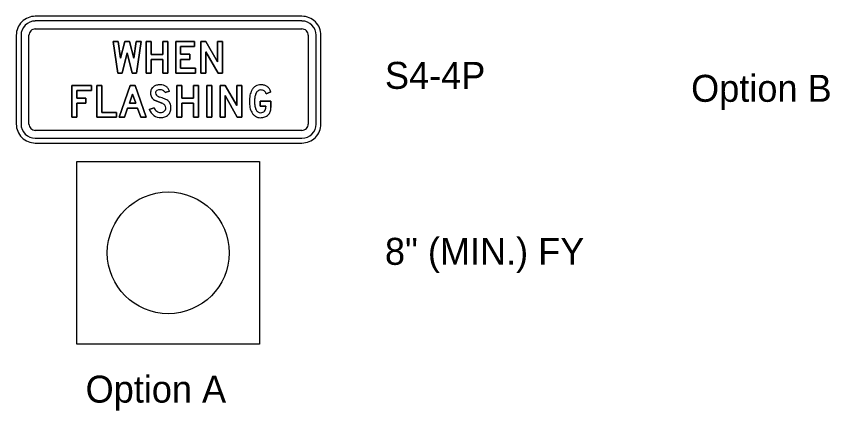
# Model space of a CAD drawing. Extents: x 0 to 37.9, y 0 to 20.9.
# Drawn here: x 17.01 to 23.03, y 11.55 to 14.48 of the extents above; entities that cross this region are included whole.
import ezdxf

# ---------------------------------------------------------------- set-up
doc = ezdxf.new("R2010")
doc.units = 0
for name, color, linetype in [('63', 7, 'Continuous'), ('Default', 7, 'Continuous'), ('LAYER_1', 7, 'Continuous'), ('Level 1', 7, 'Continuous')]:
    doc.layers.add(name, color=color, linetype=linetype)

msp = doc.modelspace()

# ---------------------------------------------------------------- linework, layer by layer
at = {"layer": '63'}
for p, q in [((19.1244, 14.4402), (17.1502, 14.4402)), ((17.1502, 14.3814), (19.1244, 14.3814)), ((17.0444, 14.3344), (17.0444, 13.6763)), ((17.1032, 13.6763), (17.1032, 14.3344)), ((19.1714, 14.3344), (19.1714, 13.6763)), ((19.2301, 13.6763), (19.2301, 14.3344)), ((18.1117, 13.9094), (18.1448, 13.9193)), ((18.8601, 13.901), (18.8954, 13.9149)), ((18.0301, 13.7964), (17.9945, 13.7832)), ((18.0327, 13.8532), (18.0871, 13.8311)), ((19.1244, 13.6293), (17.1502, 13.6293)), ((17.1502, 13.5706), (19.1244, 13.5706))]:
    msp.add_line(p, q, dxfattribs=at)
for points in [[(17.726, 14.2874), (17.7609, 14.0524), (17.7938, 14.0524), (17.8302, 14.2033), (17.8673, 14.0524), (17.9004, 14.0524), (17.9353, 14.2874), (17.8971, 14.2874), (17.8789, 14.1636), (17.8484, 14.2874), (17.812, 14.2874), (17.7822, 14.1636), (17.7642, 14.2874), (17.726, 14.2874)], [(17.972, 14.0524), (18.0084, 14.0524), (18.0084, 14.1546), (18.0944, 14.1546), (18.0944, 14.0524), (18.1319, 14.0524), (18.1319, 14.2874), (18.0944, 14.2874), (18.0944, 14.1928), (18.0084, 14.1928), (18.0084, 14.2874), (17.972, 14.2874), (17.972, 14.0524)], [(18.1897, 14.0524), (18.3354, 14.0524), (18.3354, 14.0908), (18.2259, 14.0908), (18.2259, 14.1553), (18.295, 14.1553), (18.295, 14.193), (18.2259, 14.193), (18.2259, 14.2505), (18.3279, 14.2505), (18.3279, 14.2874), (18.1897, 14.2874), (18.1897, 14.0524)], [(18.3768, 14.0524), (18.4133, 14.0524), (18.4133, 14.2114), (18.5035, 14.0524), (18.5368, 14.0524), (18.5368, 14.2874), (18.4995, 14.2874), (18.4995, 14.1373), (18.4133, 14.2874), (18.3768, 14.2874), (18.3768, 14.0524)], [(17.4204, 13.7277), (17.4569, 13.7277), (17.4569, 13.8306), (17.5255, 13.8306), (17.5255, 13.8684), (17.4569, 13.8684), (17.4569, 13.9258), (17.5661, 13.9258), (17.5661, 13.9627), (17.4204, 13.9627), (17.4204, 13.7277)], [(17.6062, 13.7277), (17.7519, 13.7277), (17.7519, 13.7617), (17.6424, 13.7617), (17.6424, 13.9627), (17.6062, 13.9627), (17.6062, 13.7277)], [(17.7708, 13.7277), (17.8106, 13.7277), (17.8338, 13.7933), (17.9078, 13.7933), (17.931, 13.7277), (17.9707, 13.7277), (17.8893, 13.9627), (17.8522, 13.9627), (17.7708, 13.7277)], [(18.1994, 13.7277), (18.2358, 13.7277), (18.2358, 13.83), (18.3218, 13.83), (18.3218, 13.7277), (18.3593, 13.7277), (18.3593, 13.9627), (18.3218, 13.9627), (18.3218, 13.8681), (18.2358, 13.8681), (18.2358, 13.9627), (18.1994, 13.9627), (18.1994, 13.7277)], [(18.4204, 13.7277), (18.4579, 13.7277), (18.4579, 13.9627), (18.4204, 13.9627), (18.4204, 13.7277)], [(18.519, 13.7277), (18.5555, 13.7277), (18.5555, 13.8868), (18.6456, 13.7277), (18.679, 13.7277), (18.679, 13.9627), (18.6417, 13.9627), (18.6417, 13.8126), (18.5555, 13.9627), (18.519, 13.9627), (18.519, 13.7277)], [(17.847, 13.8311), (17.8711, 13.8969), (17.8942, 13.8311), (17.847, 13.8311)], [(18.8954, 13.7981), (18.8954, 13.8451), (18.8156, 13.8451), (18.8156, 13.808), (18.8584, 13.808), (18.8586, 13.8032)]]:
    msp.add_lwpolyline(points, dxfattribs=at)
for centre, radius, start, end in [((17.1498, 14.3345), 0.1054, 89.92544, 180.07456), ((19.1247, 14.3345), 0.1054, 359.92544, 90.07456), ((17.15, 14.3345), 0.0469, 134.92535, 180.0745), ((17.1501, 14.3345), 0.0469, 89.9255, 135.07465), ((19.1244, 14.3345), 0.0469, 44.92535, 90.0745), ((19.1245, 14.3345), 0.0469, 359.9255, 45.07465), ((18.0682, 13.9069), 0.0647, 156.69025, 181.09565), ((18.0564, 13.9109), 0.0523, 127.50047, 155.64325), ((18.0651, 13.8985), 0.0674, 105.56344, 126.89041), ((18.0606, 13.9067), 0.02, 149.93847, 180.99247), ((18.0629, 13.9046), 0.0231, 120.09964, 148.31984), ((18.0742, 13.8644), 0.1027, 89.29533, 105.38865), ((18.0719, 13.8888), 0.0412, 88.70413, 119.91808), ((18.0745, 13.8797), 0.0504, 63.78362, 91.82887), ((18.0763, 13.8803), 0.0868, 74.90998, 90.54279), ((18.0803, 13.8939), 0.035, 26.17443, 61.96727), ((18.082, 13.9021), 0.0643, 55.59444, 74.70105), ((18.0813, 13.902), 0.0648, 36.16884, 55.18145), ((18.0621, 13.8883), 0.0884, 20.52892, 35.97398), ((18.871, 13.8633), 0.1337, 151.89702, 168.68713), ((18.8317, 13.8834), 0.0896, 137.3339, 151.41595), ((18.8178, 13.896), 0.0708, 120.69715, 137.17903), ((18.8203, 13.8889), 0.0783, 88.63638, 119.61837), ((18.8241, 13.888), 0.0425, 128.95796, 146.38803), ((18.8194, 13.893), 0.0357, 88.67302, 128.19674), ((18.8216, 13.8866), 0.0421, 56.65508, 91.92777), ((18.8231, 13.8757), 0.0914, 74.63423, 90.57749), ((18.8191, 13.8867), 0.0434, 19.25418, 53.80343), ((18.8294, 13.8995), 0.0667, 54.73669, 74.41375), ((18.8285, 13.8993), 0.0674, 34.74294, 54.28578), ((18.8067, 13.8846), 0.0937, 18.86212, 34.54284), ((18.0653, 13.9043), 0.0618, 178.70893, 208.1504), ((18.0622, 13.9046), 0.0592, 209.85015, 240.14961), ((18.0642, 13.9064), 0.0236, 180.14929, 226.64659), ((18.0783, 13.9201), 0.0432, 225.57105, 240.93329), ((18.0964, 13.9522), 0.0801, 240.74939, 250.92141), ((17.5639, 12.4414), 1.5218, 69.05288, 70.56684), ((18.0603, 13.729), 0.1419, 62.83442, 70.37046), ((18.9591, 13.8454), 0.2237, 168.6191, 180.5259), ((18.9674, 13.8463), 0.1938, 171.69228, 180.35082), ((18.891, 13.8577), 0.1165, 159.63738, 171.79582), ((18.8442, 13.8746), 0.0667, 146.39728, 159.30153), ((18.0789, 13.8144), 0.052, 200.26503, 235.16703), ((18.059, 13.7626), 0.074, 56.44401, 67.65426), ((18.0756, 13.7875), 0.0441, 40.69865, 56.52763), ((18.0864, 13.7967), 0.03, 359.4968, 40.85035), ((18.0791, 13.7957), 0.0372, 338.06479, 1.06009), ((18.0923, 13.8031), 0.0616, 27.02752, 57.80427), ((18.0793, 13.7986), 0.0752, 358.65529, 25.58436), ((18.075, 13.7957), 0.0795, 339.12308, 0.79399), ((18.9437, 13.8415), 0.2082, 179.50374, 191.71977), ((18.8693, 13.8261), 0.1323, 191.70556, 208.24648), ((18.9896, 13.8428), 0.216, 179.38205, 189.25327), ((18.8658, 13.8218), 0.0904, 188.7564, 206.43095), ((18.8063, 13.8025), 0.0523, 341.62858, 0.72768), ((18.8129, 13.7969), 0.0825, 339.24323, 0.84667), ((18.0816, 13.8167), 0.0933, 201.0125, 235.16022), ((18.0795, 13.8121), 0.0883, 234.57819, 270.52107), ((18.0785, 13.8107), 0.0488, 233.12007, 269.61993), ((18.0787, 13.8105), 0.0486, 269.31855, 287.52041), ((18.0821, 13.7991), 0.0367, 287.90197, 309.85722), ((18.0875, 13.7928), 0.0284, 309.62586, 337.19214), ((18.0854, 13.7932), 0.0689, 290.83436, 314.47541), ((18.0877, 13.7918), 0.0663, 313.94596, 338.42545), ((18.8322, 13.8061), 0.0901, 208.24867, 221.93363), ((18.8163, 13.7921), 0.0689, 222.06345, 238.4279), ((18.8213, 13.7995), 0.0406, 206.26843, 236.48073), ((18.8176, 13.7963), 0.0359, 238.47496, 271.27312), ((18.8192, 13.8049), 0.0445, 269.01192, 291.15337), ((18.8226, 13.7947), 0.0338, 291.91933, 318.54502), ((18.8181, 13.799), 0.04, 318.32922, 341.17205), ((18.8252, 13.7946), 0.0705, 290.21519, 313.94513), ((18.8283, 13.792), 0.0664, 313.5584, 338.54576), ((17.15, 13.676), 0.1054, 179.92544, 270.07456), ((17.15, 13.6763), 0.0469, 179.9255, 225.07465), ((18.0814, 13.8063), 0.0825, 269.2648, 290.21091), ((18.817, 13.7956), 0.0723, 239.41013, 271.28812), ((18.8198, 13.8116), 0.0883, 269.23606, 289.6391), ((19.1245, 13.676), 0.1054, 269.92544, 0.07456), ((19.1245, 13.6763), 0.0469, 314.92535, 0.0745), ((17.1501, 13.6762), 0.0469, 224.92535, 270.0745), ((19.1244, 13.6762), 0.0469, 269.9255, 315.07465)]:
    msp.add_arc(centre, radius, start, end, dxfattribs=at)
at = {"layer": 'Default'}
for p, q in [((17.4579, 13.3981), (18.8117, 13.3981)), ((17.4579, 12.0443), (17.4579, 13.3981)), ((18.8117, 13.3981), (18.8117, 12.0443)), ((18.8117, 12.0443), (17.4579, 12.0443))]:
    msp.add_line(p, q, dxfattribs=at)
msp.add_circle((18.1348, 12.7212), 0.4513, dxfattribs=at)
at = {"layer": 'LAYER_1'}
for points in [[(19.1244, 14.4754), (17.1502, 14.4754)], [(19.1244, 14.4402), (17.1502, 14.4402)], [(17.1502, 14.3814), (19.1244, 14.3814)], [(17.0091, 14.3344), (17.0091, 13.6763)], [(17.0444, 14.3344), (17.0444, 13.6763)], [(17.1032, 13.6763), (17.1032, 14.3344)], [(19.1714, 14.3344), (19.1714, 13.6763)], [(19.2301, 13.6763), (19.2301, 14.3344)], [(19.2654, 13.6763), (19.2654, 14.3344)], [(18.1448, 13.9193), (18.1117, 13.9094)], [(18.8954, 13.9149), (18.8601, 13.901)], [(17.9945, 13.7832), (18.0301, 13.7964)], [(18.0871, 13.8311), (18.0327, 13.8532)], [(18.8586, 13.8032), (18.8584, 13.808), (18.8156, 13.808), (18.8156, 13.8451), (18.8954, 13.8451), (18.8954, 13.7981)], [(19.1244, 13.6293), (17.1502, 13.6293)], [(17.1502, 13.5706), (19.1244, 13.5706)], [(17.1502, 13.5353), (19.1244, 13.5353)]]:
    msp.add_lwpolyline(points, dxfattribs=at)
for points in [[(17.7642, 14.2874), (17.7822, 14.1636), (17.812, 14.2874), (17.8484, 14.2874), (17.8789, 14.1636), (17.8971, 14.2874), (17.9353, 14.2874), (17.9004, 14.0524), (17.8673, 14.0524), (17.8302, 14.2033), (17.7938, 14.0524), (17.7609, 14.0524), (17.726, 14.2874)], [(17.972, 14.2874), (18.0084, 14.2874), (18.0084, 14.1928), (18.0944, 14.1928), (18.0944, 14.2874), (18.1319, 14.2874), (18.1319, 14.0524), (18.0944, 14.0524), (18.0944, 14.1546), (18.0084, 14.1546), (18.0084, 14.0524), (17.972, 14.0524)], [(18.1897, 14.2874), (18.3279, 14.2874), (18.3279, 14.2505), (18.2259, 14.2505), (18.2259, 14.193), (18.295, 14.193), (18.295, 14.1553), (18.2259, 14.1553), (18.2259, 14.0908), (18.3354, 14.0908), (18.3354, 14.0524), (18.1897, 14.0524)], [(18.3768, 14.2874), (18.4133, 14.2874), (18.4995, 14.1373), (18.4995, 14.2874), (18.5368, 14.2874), (18.5368, 14.0524), (18.5035, 14.0524), (18.4133, 14.2114), (18.4133, 14.0524), (18.3768, 14.0524)], [(17.4204, 13.9627), (17.5661, 13.9627), (17.5661, 13.9258), (17.4569, 13.9258), (17.4569, 13.8684), (17.5255, 13.8684), (17.5255, 13.8306), (17.4569, 13.8306), (17.4569, 13.7277), (17.4204, 13.7277)], [(17.6062, 13.9627), (17.6424, 13.9627), (17.6424, 13.7617), (17.7519, 13.7617), (17.7519, 13.7277), (17.6062, 13.7277)], [(17.8522, 13.9627), (17.8893, 13.9627), (17.9707, 13.7277), (17.931, 13.7277), (17.9078, 13.7933), (17.8338, 13.7933), (17.8106, 13.7277), (17.7708, 13.7277)], [(18.1994, 13.9627), (18.2358, 13.9627), (18.2358, 13.8681), (18.3218, 13.8681), (18.3218, 13.9627), (18.3593, 13.9627), (18.3593, 13.7277), (18.3218, 13.7277), (18.3218, 13.83), (18.2358, 13.83), (18.2358, 13.7277), (18.1994, 13.7277)], [(18.4204, 13.9627), (18.4579, 13.9627), (18.4579, 13.7277), (18.4204, 13.7277)], [(18.519, 13.9627), (18.5555, 13.9627), (18.6417, 13.8126), (18.6417, 13.9627), (18.679, 13.9627), (18.679, 13.7277), (18.6456, 13.7277), (18.5555, 13.8868), (18.5555, 13.7277), (18.519, 13.7277)], [(17.8942, 13.8311), (17.8711, 13.8969), (17.847, 13.8311)]]:
    msp.add_lwpolyline(points, close=True, dxfattribs=at)
for centre, radius, start, end in [((17.15, 14.3348), 0.1406, 89.92544, 135.07459), ((19.1246, 14.3348), 0.1406, 44.92541, 90.07456), ((17.1497, 14.3346), 0.1406, 134.92541, 180.07456), ((17.1498, 14.3345), 0.1054, 134.92541, 180.07456), ((17.15, 14.3347), 0.1054, 89.92544, 135.07459), ((19.1245, 14.3347), 0.1054, 44.92541, 90.07456), ((19.1247, 14.3345), 0.1054, 359.92544, 45.07459), ((19.1248, 14.3346), 0.1406, 359.92544, 45.07459), ((17.15, 14.3345), 0.0469, 134.92535, 180.0745), ((17.1501, 14.3345), 0.0469, 89.9255, 135.07465), ((19.1244, 14.3345), 0.0469, 44.92535, 90.0745), ((19.1245, 14.3345), 0.0469, 359.9255, 45.07465), ((18.0682, 13.9069), 0.0647, 156.69025, 181.09565), ((18.0564, 13.9109), 0.0523, 127.50047, 155.64325), ((18.0651, 13.8985), 0.0674, 105.56344, 126.89041), ((18.0606, 13.9067), 0.02, 149.93847, 180.99247), ((18.0629, 13.9046), 0.0231, 120.09964, 148.31984), ((18.0742, 13.8644), 0.1027, 89.29533, 105.38865), ((18.0719, 13.8888), 0.0412, 88.70413, 119.91808), ((18.0745, 13.8797), 0.0504, 63.78362, 91.82887), ((18.0763, 13.8803), 0.0868, 74.90998, 90.54279), ((18.0803, 13.8939), 0.035, 26.17443, 61.96727), ((18.082, 13.9021), 0.0643, 55.59444, 74.70105), ((18.0813, 13.902), 0.0648, 36.16884, 55.18145), ((18.0621, 13.8883), 0.0884, 20.52892, 35.97398), ((18.871, 13.8633), 0.1337, 151.89702, 168.68713), ((18.8317, 13.8834), 0.0896, 137.3339, 151.41595), ((18.8178, 13.896), 0.0708, 120.69715, 137.17903), ((18.8203, 13.8889), 0.0783, 88.63638, 119.61837), ((18.8241, 13.888), 0.0425, 128.95796, 146.38803), ((18.8194, 13.893), 0.0357, 88.67302, 128.19674), ((18.8216, 13.8866), 0.0421, 56.65508, 91.92777), ((18.8231, 13.8757), 0.0914, 74.63423, 90.57749), ((18.8191, 13.8867), 0.0434, 19.25418, 53.80343), ((18.8294, 13.8995), 0.0667, 54.73669, 74.41375), ((18.8285, 13.8993), 0.0674, 34.74294, 54.28578), ((18.8067, 13.8846), 0.0937, 18.86212, 34.54284), ((18.0653, 13.9043), 0.0618, 178.70893, 208.1504), ((18.0622, 13.9046), 0.0592, 209.85015, 240.14961), ((18.0642, 13.9064), 0.0236, 180.14929, 226.64659), ((18.0783, 13.9201), 0.0432, 225.57105, 240.93329), ((18.0964, 13.9522), 0.0801, 240.74939, 250.92141), ((17.5639, 12.4414), 1.5218, 69.05288, 70.56684), ((18.0603, 13.729), 0.1419, 62.83442, 70.37046), ((18.9591, 13.8454), 0.2237, 168.6191, 180.5259), ((18.9674, 13.8463), 0.1938, 171.69228, 180.35082), ((18.891, 13.8577), 0.1165, 159.63738, 171.79582), ((18.8442, 13.8746), 0.0667, 146.39728, 159.30153), ((18.0789, 13.8144), 0.052, 200.26503, 235.16703), ((18.059, 13.7626), 0.074, 56.44401, 67.65426), ((18.0756, 13.7875), 0.0441, 40.69865, 56.52763), ((18.0864, 13.7967), 0.03, 359.4968, 40.85035), ((18.0791, 13.7957), 0.0372, 338.06479, 1.06009), ((18.0923, 13.8031), 0.0616, 27.02752, 57.80427), ((18.0793, 13.7986), 0.0752, 358.65529, 25.58436), ((18.075, 13.7957), 0.0795, 339.12308, 0.79399), ((18.9437, 13.8415), 0.2082, 179.50374, 191.71977), ((18.8693, 13.8261), 0.1323, 191.70556, 208.24648), ((18.9896, 13.8428), 0.216, 179.38205, 189.25327), ((18.8658, 13.8218), 0.0904, 188.7564, 206.43095), ((18.8063, 13.8025), 0.0523, 341.62858, 0.72768), ((18.8129, 13.7969), 0.0825, 339.24323, 0.84667), ((18.0816, 13.8167), 0.0933, 201.0125, 235.16022), ((18.0795, 13.8121), 0.0883, 234.57819, 270.52107), ((18.0785, 13.8107), 0.0488, 233.12007, 269.61993), ((18.0787, 13.8105), 0.0486, 269.31855, 287.52041), ((18.0821, 13.7991), 0.0367, 287.90197, 309.85722), ((18.0875, 13.7928), 0.0284, 309.62586, 337.19214), ((18.0854, 13.7932), 0.0689, 290.83436, 314.47541), ((18.0877, 13.7918), 0.0663, 313.94596, 338.42545), ((18.8322, 13.8061), 0.0901, 208.24867, 221.93363), ((18.8163, 13.7921), 0.0689, 222.06345, 238.4279), ((18.8213, 13.7995), 0.0406, 206.26843, 236.48073), ((18.8176, 13.7963), 0.0359, 238.47496, 271.27312), ((18.8192, 13.8049), 0.0445, 269.01192, 291.15337), ((18.8226, 13.7947), 0.0338, 291.91933, 318.54502), ((18.8181, 13.799), 0.04, 318.32922, 341.17205), ((18.8252, 13.7946), 0.0705, 290.21519, 313.94513), ((18.8283, 13.792), 0.0664, 313.5584, 338.54576), ((17.1497, 13.6761), 0.1406, 179.92544, 225.07459), ((17.1498, 13.6762), 0.1054, 179.92544, 225.07459), ((17.15, 13.6763), 0.0469, 179.9255, 225.07465), ((18.0814, 13.8063), 0.0825, 269.2648, 290.21091), ((18.817, 13.7956), 0.0723, 239.41013, 271.28812), ((18.8198, 13.8116), 0.0883, 269.23606, 289.6391), ((19.1245, 13.6763), 0.0469, 314.92535, 0.0745), ((19.1247, 13.6762), 0.1054, 314.92541, 0.07456), ((19.1248, 13.6761), 0.1406, 314.92541, 0.07456), ((17.1501, 13.6762), 0.0469, 224.92535, 270.0745), ((19.1244, 13.6762), 0.0469, 269.9255, 315.07465), ((17.15, 13.6759), 0.1406, 224.92541, 270.07456), ((17.15, 13.676), 0.1054, 224.92541, 270.07456), ((19.1245, 13.676), 0.1054, 269.92544, 315.07459), ((19.1246, 13.6759), 0.1406, 269.92544, 315.07459)]:
    msp.add_arc(centre, radius, start, end, dxfattribs=at)

# ---------------------------------------------------------------- texts
at = {"layer": 'Level 1'}
for s, p in [('S4-4P', (19.7395, 13.937)), ('Option B', (22.007, 13.8409)), ('8" (MIN.) FY', (19.7395, 12.6321)), ('Option A', (17.5226, 11.6103))]:
    msp.add_text(s, height=0.2, dxfattribs=at).set_placement(p)

doc.saveas('drawing.dxf')
